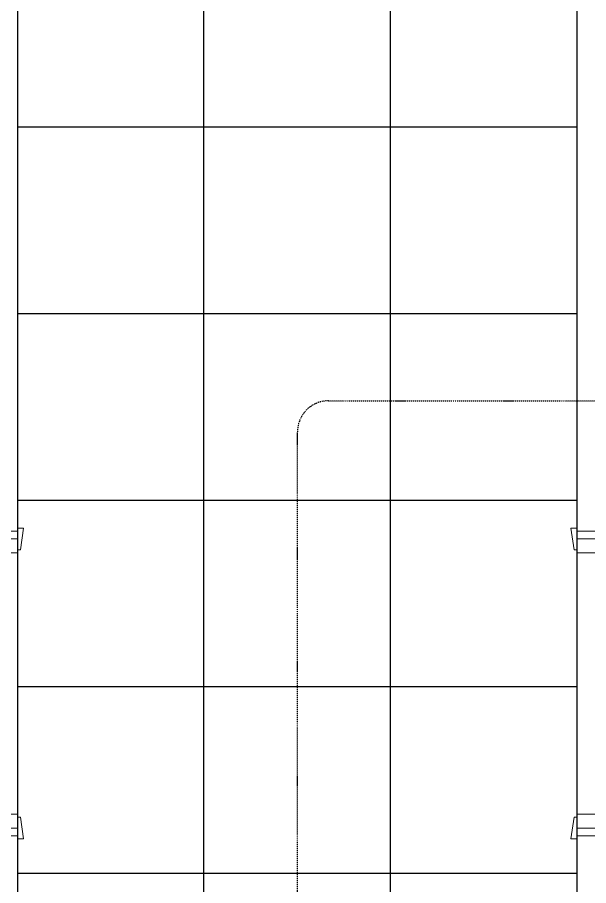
# Model space of a CAD drawing. Extents: x -12260 to 57327, y -29287 to 19916.
# Drawn here: x 23316 to 25152, y 5050 to 7842 of the extents above; entities that cross this region are included whole.
import ezdxf

# ---------------------------------------------------------------- set-up
doc = ezdxf.new("R2010")
doc.units = 0
doc.header["$LTSCALE"] = 0.25
doc.linetypes.add('DASHDOT', pattern=[25.4, 12.7, -6.35, 0, -6.35])
doc.layers.add('01-First Floor$0$FALSE CEILING', color=251, linetype='Continuous')
for name, color, linetype, lineweight in [('01-First Floor$0$Walls', 251, 'Continuous', 5), ('01-First Floor$0$Wooden Joinery', 251, 'Continuous', 5), ('E-LITE-CLNG-CNDT', 6, 'DASHDOT', 35), ('F-ALRM-CLNG-CNDT', 51, 'DASHDOT', 25)]:
    doc.layers.add(name, color=color, linetype=linetype, lineweight=lineweight)

# ---------------------------------------------------------------- blocks, each defined once
blk = doc.blocks.new('01-First Floor$0$A$C72370EFE')
at = {"layer": '01-First Floor$0$Wooden Joinery'}
for p, q in [((-0.01, -0.04), (-0.02, -0.04)), ((-0.01, -0.03), (-0.01, -0.07)), ((0, -0.03), (-0.01, -0.03)), ((0.04, -0.03), (0.05, -0.03)), ((0.05, -0.03), (0.05, -0.07)), ((0.05, -0.04), (0.06, -0.04)), ((-0.05, -0.07), (-0.05, -0.16)), ((-0.03, -0.07), (-0.03, -0.16)), ((-0.01, -0.06), (-0.02, -0.06)), ((0, -0.07), (-0.01, -0.07)), ((0.04, -0.07), (0.05, -0.07)), ((0.05, -0.06), (0.06, -0.06)), ((0.07, -0.07), (0.07, -0.16)), ((0.09, -0.07), (0.09, -0.16)), ((-0.01, -0.17), (-0.02, -0.17)), ((-0.01, -0.19), (-0.02, -0.19)), ((-0.01, -0.17), (-0.01, -0.19)), ((0.05, -0.17), (0.06, -0.17)), ((0.05, -0.17), (0.05, -0.19)), ((0.05, -0.19), (0.06, -0.19))]:
    blk.add_line(p, q, dxfattribs=at)
for centre, radius, start, end in [((-0.02, -0.07), 0.03, 90, 180), ((0.06, -0.07), 0.03, 0, 90), ((-0.02, -0.07), 0.01, 90, 180), ((0.06, -0.07), 0.01, 0, 90), ((-0.02, -0.16), 0.03, 180, 270), ((-0.02, -0.16), 0.01, 180, 270), ((0.06, -0.16), 0.01, 270, 0), ((0.06, -0.16), 0.03, 270, 0)]:
    blk.add_arc(centre, radius, start, end, dxfattribs=at)
blk = doc.blocks.new('01-First Floor$0$A$C5DAD61B4')
at = {"layer": '01-First Floor$0$Wooden Joinery'}
for points in [[(80, 959.1), (80, 969.1), (10, 979.1), (10, 959.1)], [(940, 959.1), (940, 969.1), (1010, 979.1), (1010, 959.1)], [(70, 859.1), (70, 849.1), (0, 839.1), (0, 859.1)], [(120, 859.1), (120, 0), (80, 0), (80, 859.1)], [(950, 859.1), (950, 849.1), (1020, 839.1), (1020, 859.1)]]:
    blk.add_lwpolyline(points, close=True, dxfattribs=at)
for points in [[(45, 859.1), (45, 959.1), (20, 959.1), (20, 859.1), (45, 859.1)], [(45, 859.1), (80, 859.1), (80, 899.1), (90, 899.1), (90, 959.1), (45, 959.1), (45, 859.1)], [(975, 859.1), (940, 859.1), (940, 899.1), (930, 899.1), (930, 959.1), (975, 959.1), (975, 859.1)], [(975, 859.1), (975, 959.1), (1000, 959.1), (1000, 859.1), (975, 859.1)]]:
    blk.add_lwpolyline(points, dxfattribs=at)
blk.add_arc((80, 859.1), 860, 272.666, 0, dxfattribs=at)
at = {"layer": '01-First Floor$0$Wooden Joinery', "xscale": 999.9999999998854, "yscale": 999.9999999998854, "zscale": 999.9999999998854, "rotation": 180}
blk.add_blockref('01-First Floor$0$A$C72370EFE', (120, 0), dxfattribs=at)
blk = doc.blocks.new('01-First Floor')
at = {"layer": '01-First Floor$0$FALSE CEILING', "linetype": 'Continuous'}
for p, q in [((23915.6, -910), (23915.6, 8610)), ((24515.6, -910), (24515.6, 8610)), ((23315.6, 7490), (25115.6, 7490)), ((23315.6, 6890), (25115.6, 6890)), ((23315.6, 6290), (25115.6, 6290)), ((23315.6, 5690), (25115.6, 5690)), ((23315.6, 5090), (25115.6, 5090))]:
    blk.add_line(p, q, dxfattribs=at)
at = {"layer": '01-First Floor$0$FALSE CEILING'}
blk.add_lwpolyline([(23315.6, -910), (25115.6, -910), (25115.6, 8610), (23315.6, 8610)], close=True, dxfattribs=at)
at = {"layer": '01-First Floor$0$Walls'}
for p, q in [((25115.6, 6150), (25115.6, 8610)), ((25215.6, 6190), (25115.6, 6190)), ((25215.6, 5210), (25115.6, 5210)), ((25115.6, 4910), (25115.6, 5210))]:
    blk.add_line(p, q, dxfattribs=at)
at = {"layer": '01-First Floor$0$Wooden Joinery', "xscale": -1, "rotation": 270}
blk.add_blockref('01-First Floor$0$A$C5DAD61B4', (22356.5, 5190), dxfattribs=at)
at = {"layer": '01-First Floor$0$Wooden Joinery', "rotation": 90.00000000000001}
blk.add_blockref('01-First Floor$0$A$C5DAD61B4', (26074.6, 5190), dxfattribs=at)

msp = doc.modelspace()

# ---------------------------------------------------------------- linework, layer by layer
at = {"layer": 'F-ALRM-CLNG-CNDT'}
msp.add_lwpolyline([(24216.3, 3801.4), (24216.3, 6509.3, -0.414214), (24316.3, 6609.3), (27104.1, 6609.3)], format="xyb", dxfattribs=at)

# ---------------------------------------------------------------- block references
at = {"layer": 'E-LITE-CLNG-CNDT'}
msp.add_blockref('01-First Floor', (0, 0), dxfattribs=at)

doc.saveas('drawing.dxf')
